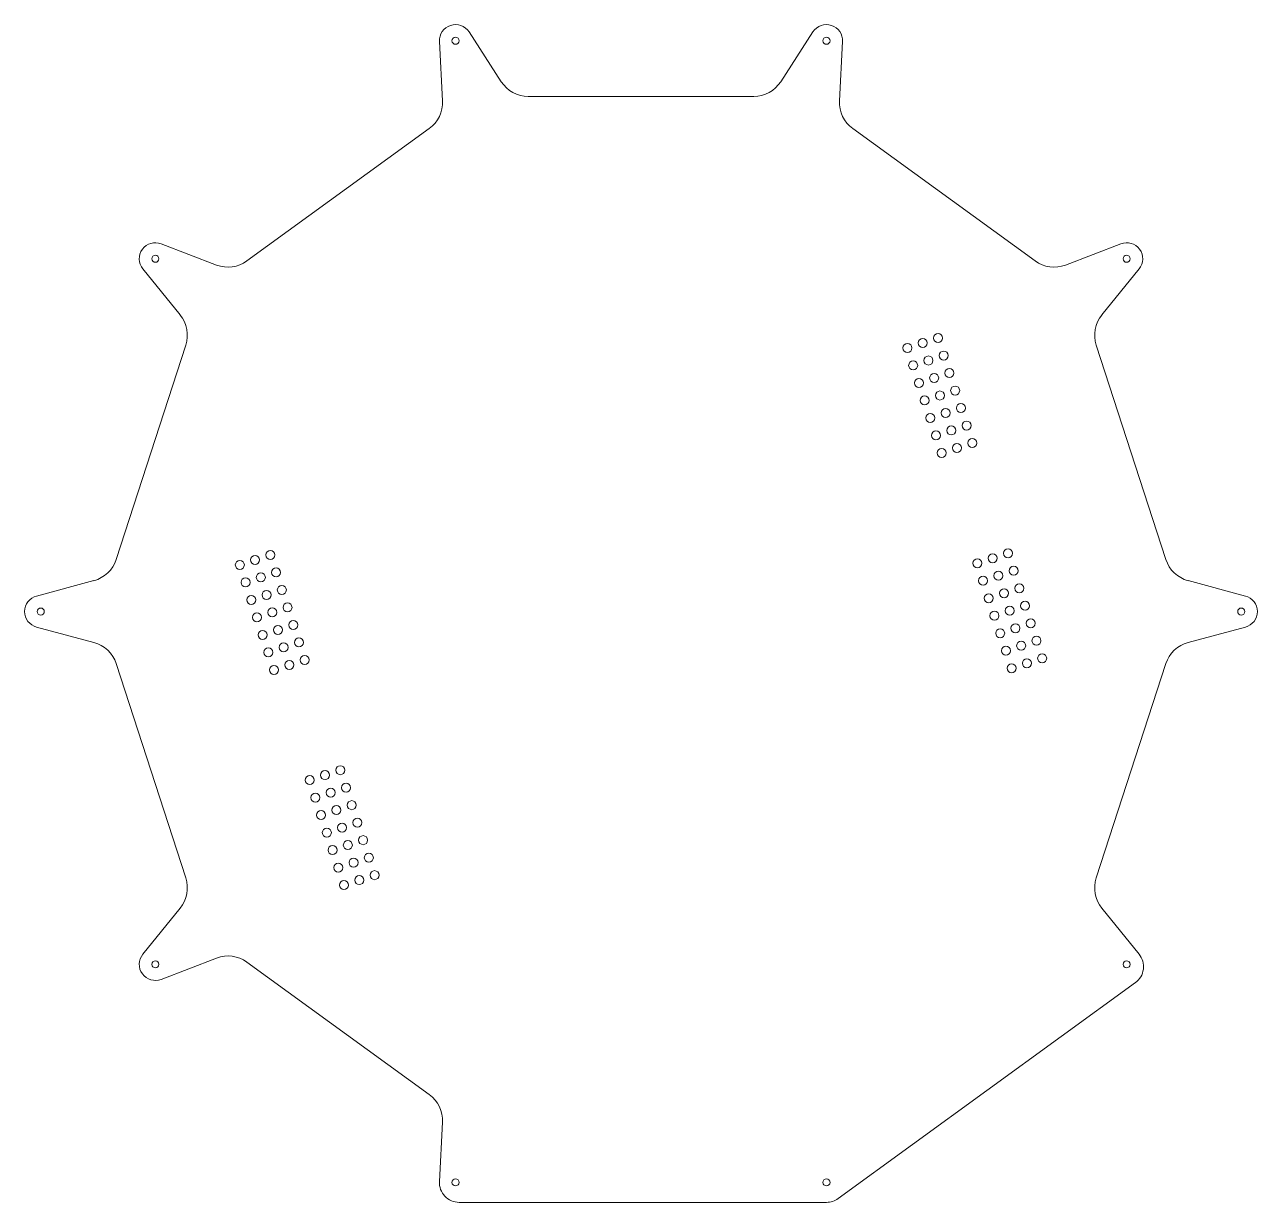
# Model space of a CAD drawing. Header units: millimetres. Extents: x 109 to 1066, y 69 to 983.
import ezdxf

# ---------------------------------------------------------------- set-up
doc = ezdxf.new("R2010")
doc.units = ezdxf.units.MM

msp = doc.modelspace()

# ---------------------------------------------------------------- linework, layer by layer
at = {"color": 7, "linetype": 'Continuous', "lineweight": 15}
for p, q in [((478.82, 938.84), (453.75, 977.45)), ((720.78, 977.45), (695.71, 938.84)), ((430.78, 969.99), (433.19, 924.01)), ((741.34, 924.01), (743.75, 969.99)), ((674.74, 927.46), (499.79, 927.46)), ((422.92, 902.48), (281.38, 799.65)), ((893.15, 799.65), (751.61, 902.48)), ((257.73, 796.53), (214.75, 813.03)), ((959.78, 813.03), (916.8, 796.53)), ((200.56, 793.49), (229.53, 757.72)), ((945.01, 757.72), (973.98, 793.49)), ((233.88, 734.26), (179.81, 567.87)), ((994.72, 567.87), (940.66, 734.26)), ((162.51, 551.45), (118.04, 539.53)), ((1056.5, 539.53), (1012.03, 551.45)), ((118.04, 515.38), (162.51, 503.47)), ((1012.03, 503.47), (1056.5, 515.38)), ((179.81, 487.04), (233.88, 320.66)), ((940.66, 320.66), (994.72, 487.04)), ((229.53, 297.2), (200.56, 261.42)), ((973.98, 261.42), (945.01, 297.2)), ((214.75, 241.88), (257.73, 258.38)), ((281.38, 255.27), (422.92, 152.43)), ((740.38, 71.73), (971.07, 239.34)), ((433.19, 130.9), (430.78, 84.92)), ((446.11, 68.77), (731.27, 68.77))]:
    msp.add_line(p, q, dxfattribs=at)
for centre, radius in [((443.27, 970.64), 2.75), ((731.27, 970.64), 2.75), ((210.27, 801.36), 2.75), ((964.26, 801.36), 2.75), ((806.04, 735.98), 3.5), ((817.93, 739.84), 3.5), ((794.15, 732.12), 3.5), ((822.34, 726.26), 3.5), ((798.56, 718.53), 3.5), ((810.45, 722.39), 3.5), ((802.98, 704.95), 3.5), ((814.87, 708.81), 3.5), ((826.75, 712.67), 3.5), ((819.28, 695.22), 3.5), ((831.17, 699.08), 3.5), ((807.39, 691.36), 3.5), ((811.81, 677.77), 3.5), ((823.7, 681.63), 3.5), ((835.58, 685.5), 3.5), ((828.11, 668.05), 3.5), ((840, 671.91), 3.5), ((816.22, 664.19), 3.5), ((844.41, 658.32), 3.5), ((820.64, 650.6), 3.5), ((832.52, 654.46), 3.5), ((299.6, 571.43), 3.5), ((872.22, 572.73), 3.5), ((275.82, 563.7), 3.5), ((287.71, 567.57), 3.5), ((848.45, 565), 3.5), ((860.34, 568.87), 3.5), ((292.13, 553.98), 3.5), ((304.01, 557.84), 3.5), ((864.75, 555.28), 3.5), ((876.64, 559.14), 3.5), ((280.24, 550.12), 3.5), ((308.43, 544.26), 3.5), ((852.86, 551.42), 3.5), ((881.05, 545.56), 3.5), ((284.65, 536.53), 3.5), ((296.54, 540.39), 3.5), ((857.28, 537.83), 3.5), ((869.16, 541.69), 3.5), ((121.27, 527.46), 2.75), ((289.07, 522.94), 3.5), ((300.95, 526.81), 3.5), ((312.84, 530.67), 3.5), ((861.69, 524.24), 3.5), ((873.58, 528.11), 3.5), ((885.47, 531.97), 3.5), ((1053.26, 527.46), 2.75), ((317.26, 517.08), 3.5), ((877.99, 514.52), 3.5), ((889.88, 518.38), 3.5), ((293.48, 509.36), 3.5), ((305.37, 513.22), 3.5), ((866.11, 510.66), 3.5), ((894.3, 504.8), 3.5), ((297.9, 495.77), 3.5), ((309.78, 499.63), 3.5), ((321.67, 503.5), 3.5), ((870.52, 497.07), 3.5), ((882.41, 500.93), 3.5), ((314.2, 486.05), 3.5), ((326.09, 489.91), 3.5), ((886.82, 487.35), 3.5), ((898.71, 491.21), 3.5), ((302.31, 482.18), 3.5), ((874.93, 483.48), 3.5), ((342.01, 400.45), 3.5), ((353.9, 404.31), 3.5), ((330.12, 396.59), 3.5), ((358.31, 390.73), 3.5), ((334.54, 383), 3.5), ((346.42, 386.87), 3.5), ((350.84, 373.28), 3.5), ((362.73, 377.14), 3.5), ((338.95, 369.42), 3.5), ((367.14, 363.56), 3.5), ((343.37, 355.83), 3.5), ((355.25, 359.69), 3.5), ((347.78, 342.24), 3.5), ((359.67, 346.11), 3.5), ((371.56, 349.97), 3.5), ((364.08, 332.52), 3.5), ((375.97, 336.38), 3.5), ((352.19, 328.66), 3.5), ((380.39, 322.8), 3.5), ((356.61, 315.07), 3.5), ((368.5, 318.93), 3.5), ((210.27, 253.55), 2.75), ((964.26, 253.55), 2.75), ((443.27, 84.27), 2.75), ((731.27, 84.27), 2.75)]:
    msp.add_circle(centre, radius, dxfattribs=at)
for centre, radius, start, end in [((443.27, 970.64), 12.5, 33, 183), ((731.27, 970.64), 12.5, 357, 147), ((499.79, 952.46), 25, 213, 270), ((674.74, 952.46), 25, 270, 327), ((408.23, 922.71), 25, 306, 3), ((766.31, 922.71), 25, 177, 234), ((210.27, 801.36), 12.5, 69, 219), ((964.26, 801.36), 12.5, 321, 111), ((266.69, 819.87), 25, 249, 306), ((907.85, 819.87), 25, 234, 291), ((210.1, 741.98), 25, 342, 39), ((964.43, 741.98), 25, 141, 198), ((156.04, 575.59), 25, 285, 342), ((1018.5, 575.59), 25, 198, 255), ((121.27, 527.46), 12.5, 105, 255), ((1053.26, 527.46), 12.5, 285, 75), ((156.04, 479.32), 25, 18, 75), ((1018.5, 479.32), 25, 105, 162), ((210.1, 312.93), 25, 321, 18), ((964.43, 312.93), 25, 162, 219), ((210.27, 253.55), 12.5, 141, 291), ((266.69, 235.04), 25, 54, 111), ((962.05, 251.76), 15.35, 306, 39), ((408.23, 132.21), 25, 357, 54), ((446.11, 84.12), 15.35, 177, 270), ((731.27, 84.27), 15.5, 270, 306)]:
    msp.add_arc(centre, radius, start, end, dxfattribs=at)

doc.saveas('drawing.dxf')
